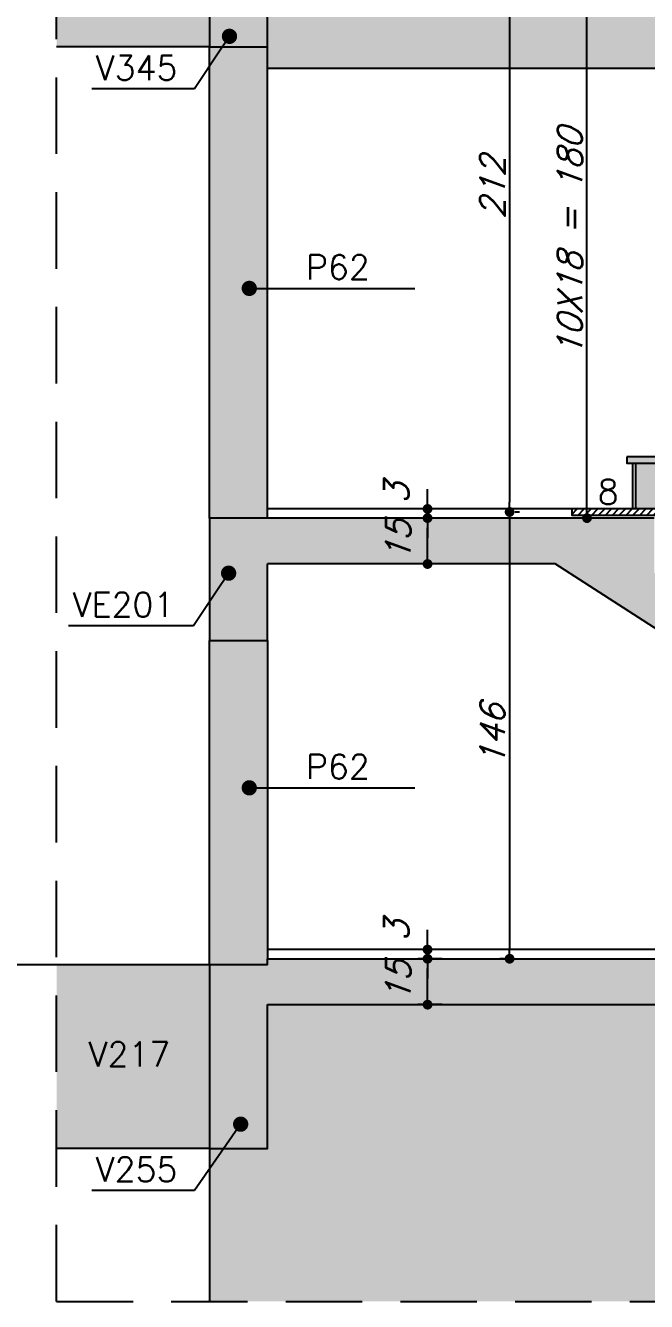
# Model space of a CAD drawing. Extents: x 0 to 6870, y 0 to 4205.
# Drawn here: x 414.8 to 618, y 1057 to 1474 of the extents above; entities that cross this region are included whole.
import ezdxf
from ezdxf import colors
from ezdxf.entities.mleader import LeaderData, LeaderLine
from ezdxf.math import Vec2, Vec3

# ---------------------------------------------------------------- set-up
doc = ezdxf.new("R2010")
doc.units = 0
doc.header["$LTSCALE"] = 50
doc.header["$MEASUREMENT"] = 0
doc.linetypes.add('DASHED', pattern=[0.75, 0.5, -0.25])
doc.layers.get('0').update_dxf_attribs({"linetype": 'CONTINUOUS'})
doc.layers.get('DEFPOINTS').update_dxf_attribs({"linetype": 'CONTINUOUS'})
for name, color, linetype in [('F-AUX-RED', 1, 'CONTINUOUS'), ('F-BOCEL CORTE', 2, 'CONTINUOUS'), ('F-BOCEL VISTA', 253, 'CONTINUOUS'), ('F-CORTE', 4, 'CONTINUOUS'), ('F-COTAS', 106, 'CONTINUOUS'), ('F-EIXOS-DET', 1, 'CONTINUOUS'), ('F-ESC CORTE', 4, 'CONTINUOUS'), ('F-ESC NUM', 2, 'CONTINUOUS'), ('F-ESC SOLIDO CORTE', 71, 'CONTINUOUS'), ('F-ESC VISTA', 2, 'CONTINUOUS'), ('F-REV_VISTA', 254, 'CONTINUOUS'), ('F-REVESTIMENTO', 1, 'CONTINUOUS'), ('F-SOLIDO', 71, 'CONTINUOUS'), ('F-TEXTO-YELLOW', 2, 'CONTINUOUS'), ('F-VISTA', 2, 'CONTINUOUS'), ('F-VISTA SÓLIDO', 254, 'CONTINUOUS'), ('F-VISTA SÓLIDO ESCADA', 253, 'CONTINUOUS')]:
    doc.layers.add(name, color=color, linetype=linetype)
doc.styles.add('5385-ARQ-PB-BAS-PLA-TER-TORRE-A-106-TXT$0$R60-75', font='romans.shx', dxfattribs={"height": 0.1125})
doc.styles.add('CP-TEXT-INCL', font='romans.shx', dxfattribs={"oblique": 20})
doc.styles.add('MCP', font='romans.shx')
doc.styles.get("Standard").update_dxf_attribs({"font": 'ROMANS.SHX'})
doc.dimstyles.new('CP-COTAS-50', dxfattribs={"dimscale": 0.64, "dimtxt": 12.5, "dimasz": 5, "dimexe": 5, "dimexo": 5, "dimgap": 2.5, "dimtad": 1, "dimdec": 1, "dimdsep": 46, "dimtxsty": 'CP-TEXT-INCL', "dimblk1": 'DOT', "dimblk2": 'DOT', "dimsah": 1, "dimcen": 9, "dimclrd": 256, "dimclre": 256, "dimclrt": 256, "dimadec": 0, "dimazin": 0, "dimtfac": 1, "dimtdec": 1, "dimtmove": 2, "dimatfit": 3, "dimldrblk": 'DOT', "dimfxl": 5, "dimtolj": 1, "dimarcsym": 0})

# ---------------------------------------------------------------- blocks, each defined once
blk = doc.blocks.new('_DOT')
at = {"color": 0, "linetype": 'ByBlock'}
blk.add_line((-0.5, 0), (-1, 0), dxfattribs=at)
at = {"color": 0, "linetype": 'ByBlock', "const_width": 0.5}
blk.add_lwpolyline([(-0.25, 0, 1), (0.25, 0, 1)], format="xyb", close=True, dxfattribs=at)
blk = doc.blocks.new('BOCEL_VISTA_EST')
at = {"layer": 'F-BOCEL VISTA'}
h = blk.add_hatch(color=254, dxfattribs=at)
h.dxf.hatch_style = 1
h.paths.add_polyline_path([(-209.57, -462.94), (-209.57, -460.94), (-239.57, -460.94), (-239.57, -462.94)])
blk.add_lwpolyline([(-239.57, -460.94), (-239.57, -462.94), (-209.57, -462.94), (-209.57, -460.94), (-239.57, -460.94)], dxfattribs=at)
blk = doc.blocks.new('*D466')
at = {"layer": 'DEFPOINTS', "color": 0, "linetype": 'Continuous', "transparency": 16777216}
for p in [(576.15, 1527), (571.75, 1315), (573.19, 1315)]:
    blk.add_point(p, dxfattribs=at)
at = {"layer": 'F-COTAS', "linetype": 'Continuous', "lineweight": -2, "transparency": 16777216}
for p, q in [((572.95, 1527), (569.99, 1527)), ((573.19, 1523.8), (573.19, 1318.2)), ((574.95, 1315), (576.39, 1315))]:
    blk.add_line(p, q, dxfattribs=at)
at = {"layer": 'F-COTAS', "linetype": 'Continuous', "lineweight": -2, "transparency": 16777216, "xscale": 3.2, "yscale": 3.2, "zscale": 3.2}
for p, rotation in [((573.19, 1527), 90), ((573.19, 1315), 270)]:
    blk.add_blockref('_DOT', p, dxfattribs=dict(at, rotation=rotation))
at = {"layer": 'F-COTAS', "linetype": 'Continuous', "transparency": 16777216, "insert": (567.59, 1421), "char_height": 8, "attachment_point": 5, "rotation": 90, "style": 'CP-TEXT-INCL'}
blk.add_mtext('\\A1;212', dxfattribs=at)
blk = doc.blocks.new('*D467')
at = {"layer": 'DEFPOINTS', "color": 0, "linetype": 'Continuous', "transparency": 16777216}
for p in [(571.75, 1315), (573.19, 1169), (575.12, 1169)]:
    blk.add_point(p, dxfattribs=at)
at = {"layer": 'F-COTAS', "linetype": 'Continuous', "lineweight": -2, "transparency": 16777216}
for p, q in [((574.95, 1315), (576.39, 1315)), ((573.19, 1311.8), (573.19, 1172.2)), ((571.92, 1169), (569.99, 1169))]:
    blk.add_line(p, q, dxfattribs=at)
at = {"layer": 'F-COTAS', "linetype": 'Continuous', "lineweight": -2, "transparency": 16777216, "xscale": 3.2, "yscale": 3.2, "zscale": 3.2}
for p, rotation in [((573.19, 1315), 90), ((573.19, 1169), 270)]:
    blk.add_blockref('_DOT', p, dxfattribs=dict(at, rotation=rotation))
at = {"layer": 'F-COTAS', "linetype": 'Continuous', "transparency": 16777216, "insert": (567.59, 1242), "char_height": 8, "attachment_point": 5, "rotation": 90, "style": 'CP-TEXT-INCL'}
blk.add_mtext('\\A1;146', dxfattribs=at)
blk = doc.blocks.new('*D485')
at = {"layer": 'DEFPOINTS', "color": 0, "linetype": 'Continuous', "transparency": 16777216}
for p in [(546.35, 1169), (554.31, 1169), (554.31, 1154)]:
    blk.add_point(p, dxfattribs=at)
at = {"layer": 'F-COTAS', "linetype": 'Continuous', "lineweight": -2, "transparency": 16777216}
for p, q in [((551.11, 1169), (543.15, 1169)), ((546.35, 1157.2), (546.35, 1165.8)), ((551.11, 1154), (543.15, 1154))]:
    blk.add_line(p, q, dxfattribs=at)
at = {"layer": 'F-COTAS', "linetype": 'Continuous', "lineweight": -2, "transparency": 16777216, "xscale": 3.2, "yscale": 3.2, "zscale": 3.2}
for p, rotation in [((546.35, 1169), 90), ((546.35, 1154), 270)]:
    blk.add_blockref('_DOT', p, dxfattribs=dict(at, rotation=rotation))
at = {"layer": 'F-COTAS', "linetype": 'Continuous', "transparency": 16777216, "insert": (536.75, 1161.5), "char_height": 8, "attachment_point": 5, "rotation": 90, "style": 'CP-TEXT-INCL'}
blk.add_mtext('\\A1;15', dxfattribs=at)
blk = doc.blocks.new('*D486')
at = {"layer": 'DEFPOINTS', "color": 0, "linetype": 'Continuous', "transparency": 16777216}
for p in [(546.35, 1172), (553.02, 1172), (553.02, 1169)]:
    blk.add_point(p, dxfattribs=at)
at = {"layer": 'F-COTAS', "linetype": 'Continuous', "lineweight": -2, "transparency": 16777216}
for p, q in [((546.35, 1175.2), (546.35, 1178.4)), ((549.82, 1172), (543.15, 1172)), ((546.35, 1169), (546.35, 1172)), ((549.82, 1169), (543.15, 1169)), ((546.35, 1165.8), (546.35, 1162.6))]:
    blk.add_line(p, q, dxfattribs=at)
at = {"layer": 'F-COTAS', "linetype": 'Continuous', "lineweight": -2, "transparency": 16777216, "xscale": 3.2, "yscale": 3.2, "zscale": 3.2}
for p, rotation in [((546.35, 1172), 270), ((546.35, 1169), 90)]:
    blk.add_blockref('_DOT', p, dxfattribs=dict(at, rotation=rotation))
at = {"layer": 'F-COTAS', "linetype": 'Continuous', "transparency": 16777216, "insert": (536.16, 1178.08), "char_height": 8, "attachment_point": 5, "rotation": 90, "style": 'CP-TEXT-INCL'}
blk.add_mtext('\\A1;3', dxfattribs=at)
blk = doc.blocks.new('*D500')
at = {"layer": 'DEFPOINTS', "color": 0, "linetype": 'Continuous', "transparency": 16777216}
for p in [(546.35, 1313), (554.31, 1313), (554.31, 1298)]:
    blk.add_point(p, dxfattribs=at)
at = {"layer": 'F-COTAS', "linetype": 'Continuous', "lineweight": -2, "transparency": 16777216}
for p, q in [((551.11, 1313), (543.15, 1313)), ((546.35, 1301.2), (546.35, 1309.8)), ((551.11, 1298), (543.15, 1298))]:
    blk.add_line(p, q, dxfattribs=at)
at = {"layer": 'F-COTAS', "linetype": 'Continuous', "lineweight": -2, "transparency": 16777216, "xscale": 3.2, "yscale": 3.2, "zscale": 3.2}
for p, rotation in [((546.35, 1313), 90), ((546.35, 1298), 270)]:
    blk.add_blockref('_DOT', p, dxfattribs=dict(at, rotation=rotation))
at = {"layer": 'F-COTAS', "linetype": 'Continuous', "transparency": 16777216, "insert": (536.75, 1305.5), "char_height": 8, "attachment_point": 5, "rotation": 90, "style": 'CP-TEXT-INCL'}
blk.add_mtext('\\A1;15', dxfattribs=at)
blk = doc.blocks.new('*D501')
at = {"layer": 'DEFPOINTS', "color": 0, "linetype": 'Continuous', "transparency": 16777216}
for p in [(546.35, 1316), (553.02, 1316), (553.02, 1313)]:
    blk.add_point(p, dxfattribs=at)
at = {"layer": 'F-COTAS', "linetype": 'Continuous', "lineweight": -2, "transparency": 16777216}
for p, q in [((546.35, 1319.2), (546.35, 1322.4)), ((549.82, 1316), (543.15, 1316)), ((546.35, 1313), (546.35, 1316)), ((549.82, 1313), (543.15, 1313)), ((546.35, 1309.8), (546.35, 1306.6))]:
    blk.add_line(p, q, dxfattribs=at)
at = {"layer": 'F-COTAS', "linetype": 'Continuous', "lineweight": -2, "transparency": 16777216, "xscale": 3.2, "yscale": 3.2, "zscale": 3.2}
for p, rotation in [((546.35, 1316), 270), ((546.35, 1313), 90)]:
    blk.add_blockref('_DOT', p, dxfattribs=dict(at, rotation=rotation))
at = {"layer": 'F-COTAS', "linetype": 'Continuous', "transparency": 16777216, "insert": (536.16, 1321.08), "char_height": 8, "attachment_point": 5, "rotation": 90, "style": 'CP-TEXT-INCL'}
blk.add_mtext('\\A1;3', dxfattribs=at)
blk = doc.blocks.new('*D597')
at = {"layer": 'DEFPOINTS', "color": 0, "transparency": 16777216}
for p in [(598.5, 1493), (844.5, 1493), (604.5, 1313)]:
    blk.add_point(p, dxfattribs=at)
at = {"layer": 'F-COTAS', "lineweight": -2, "transparency": 16777216}
for p, q in [((841.3, 1493), (595.3, 1493)), ((598.5, 1316.2), (598.5, 1489.8)), ((601.3, 1313), (595.3, 1313))]:
    blk.add_line(p, q, dxfattribs=at)
at = {"layer": 'F-COTAS', "lineweight": -2, "transparency": 16777216, "xscale": 3.2, "yscale": 3.2, "zscale": 3.2}
for p, rotation in [((598.5, 1493), 90), ((598.5, 1313), 270)]:
    blk.add_blockref('_DOT', p, dxfattribs=dict(at, rotation=rotation))
at = {"layer": 'F-COTAS', "transparency": 16777216, "insert": (592.9, 1403), "char_height": 8, "attachment_point": 5, "rotation": 90, "style": 'CP-TEXT-INCL'}
blk.add_mtext('\\A1;10X18 = 180', dxfattribs=at)
blk = doc.blocks.new('BOCEL_EST')
at = {"layer": 'F-BOCEL CORTE'}
h = blk.add_hatch(dxfattribs=at)
h.set_pattern_fill('ANSI31', color=2, scale=0.5)
h.set_pattern_definition([(45, (0, 0), (-1.122532, 1.122532), [])])
h.paths.add_polyline_path([(13.59, -262.25), (13.59, -260.25), (-16.41, -260.25), (-16.41, -262.25)])
at = {"layer": 'F-BOCEL CORTE', "color": 2}
blk.add_lwpolyline([(-16.41, -260.25), (-16.41, -262.25), (13.59, -262.25), (13.59, -260.25), (-16.41, -260.25)], dxfattribs=at)

msp = doc.modelspace()

# ---------------------------------------------------------------- hatches: boundary and pattern name
at = {"layer": 'F-ESC SOLIDO CORTE'}
h = msp.add_hatch(color=256, dxfattribs=at)
h.dxf.hatch_style = 1
h.paths.add_polyline_path([(592.5, 1313), (475, 1313), (475, 1273), (494, 1273), (494, 1298), (588.09, 1298), (788.76, 1169), (816.5, 1169), (816.5, 1187), (788.5, 1187), (788.5, 1205), (760.5, 1205), (760.5, 1223), (732.5, 1223), (732.5, 1241), (704.5, 1241), (704.5, 1259), (676.5, 1259), (676.5, 1277), (648.5, 1277), (648.5, 1295), (620.5, 1295), (620.5, 1313)])
at = {"layer": 'F-SOLIDO', "linetype": 'Continuous'}
h = msp.add_hatch(color=256, dxfattribs=at)
h.dxf.hatch_style = 1
h.paths.add_polyline_path([(475, 1467), (494, 1467), (494, 1527), (475, 1527)])
h.paths.add_polyline_path([(475, 1743), (475, 1683), (494, 1683), (494, 1743)])
h.paths.add_polyline_path([(475, 3679), (494, 3679), (494, 3739), (475, 3739)])
h.paths.add_polyline_path([(475, 3337), (494, 3337), (494, 3397), (475, 3397)])
h.paths.add_polyline_path([(475, 2995), (494, 2995), (494, 3055), (475, 3055)])
h = msp.add_hatch(color=256, dxfattribs=at)
h.dxf.hatch_style = 1
h.paths.add_polyline_path([(1219.5, 1157), (1243, 1157), (1245, 1132), (1253, 1132), (1255, 1157), (1269.5, 1157), (1269.5, 1167), (1219.5, 1167), (1219.5, 1169), (494, 1169), (494, 1167), (494, 1154), (1194.5, 1154), (1194.5, 1057), (1219.5, 1057)])
h = msp.add_hatch(color=256, dxfattribs=at)
h.dxf.hatch_style = 1
h.paths.add_polyline_path([(494, 1167), (475, 1167), (475, 1107), (494, 1107)])
at = {"layer": 'F-VISTA SÓLIDO', "linetype": 'Continuous'}
h = msp.add_hatch(color=256, dxfattribs=at)
h.dxf.hatch_style = 1
h.paths.add_polyline_path([(735.87, 1527), (494, 1527), (494, 1467), (494, 1460), (797.5, 1460), (837.5, 1460), (840.21, 1459.99), (829.14, 1467.11), (813.69, 1477)])
h.paths.add_polyline_path([(1003.5, 1527), (932, 1527), (789.5, 1527), (789.5, 1514), (819.5, 1514), (819.5, 1512), (817.5, 1512), (817.5, 1496), (847.5, 1496), (847.5, 1494), (845.5, 1494), (845.5, 1478), (984.5, 1478), (984.5, 1492.99), (1003.5, 1492.99)])
h.paths.add_polyline_path([(475, 1527), (425, 1527), (425, 1467), (475, 1467)])
h = msp.add_hatch(color=256, dxfattribs=at)
h.dxf.hatch_style = 1
h.paths.add_polyline_path([(932, 1460), (984.5, 1460), (869.73, 1460), (913, 1460), (913, 1172), (932, 1172)])
h.paths.add_polyline_path([(494, 1467), (475, 1467), (475, 1313), (494, 1313)])
h.paths.add_polyline_path([(494, 1273), (475, 1273), (475, 1167), (494, 1167), (494, 1169)])
h = msp.add_hatch(color=256, dxfattribs=at)
h.dxf.hatch_style = 1
h.paths.add_polyline_path([(932, 1107), (1194.5, 1107), (1194.5, 1154), (494, 1154), (494, 1107), (475, 1107), (475, 1057), (932, 1057)])
h.paths.add_polyline_path([(475, 1167), (425, 1167), (425, 1107), (475, 1107)])
at = {"layer": 'F-VISTA SÓLIDO ESCADA'}
h = msp.add_hatch(color=256, dxfattribs=at)
h.dxf.hatch_style = 1
h.paths.add_polyline_path([(871.28, 1459.99), (838.5, 1459.99), (838.5, 1457), (810.5, 1457), (810.5, 1439), (782.5, 1439), (782.5, 1421), (754.5, 1421), (754.5, 1403), (726.5, 1403), (726.5, 1385), (698.5, 1385), (698.5, 1367), (670.5, 1367), (670.5, 1349), (642.5, 1349), (642.5, 1331), (614.5, 1331), (614.5, 1316), (623.5, 1316), (623.5, 1314), (621.5, 1314), (621.5, 1299.87)])

# ---------------------------------------------------------------- linework, layer by layer
at = {"layer": 'F-AUX-RED', "color": 1, "linetype": 'DASHED'}
for q in [(425, 3839), (1269.5, 1057)]:
    msp.add_line((425, 1057), q, dxfattribs=at)
at = {"layer": 'F-CORTE', "linetype": 'Continuous'}
for p, q in [((494, 1169), (864.76, 1169)), ((494, 1154), (1194.5, 1154))]:
    msp.add_line(p, q, dxfattribs=at)
for points in [[(475, 1527), (475, 1467), (494, 1467), (494, 1527), (475, 1527)], [(494, 1167), (494, 1169)], [(475, 1167), (475, 1107), (494, 1107), (494, 1154)], [(494, 1167), (475, 1167)]]:
    msp.add_lwpolyline(points, dxfattribs=at)
at = {"layer": 'F-EIXOS-DET'}
msp.add_lwpolyline([(425, 1167), (315, 1167)], dxfattribs=at)
at = {"layer": 'F-ESC CORTE', "linetype": 'Continuous'}
for points in [[(592.5, 1313), (475, 1313)], [(475, 1313), (475, 1273), (494, 1273), (494, 1298)], [(620.5, 1313), (592.5, 1313)], [(588.09, 1298), (494, 1298)], [(788.76, 1169), (588.09, 1298)]]:
    msp.add_lwpolyline(points, dxfattribs=at)
at = {"layer": 'F-ESC VISTA'}
msp.add_lwpolyline([(614.5, 1316), (614.5, 1331), (642.5, 1331)], dxfattribs=at)
at = {"layer": 'F-REV_VISTA'}
msp.add_line((613.5, 1316), (613.5, 1331), dxfattribs=at)
at = {"layer": 'F-REVESTIMENTO'}
msp.add_lwpolyline([(621.5, 1316), (494, 1316)], dxfattribs=at)
at = {"layer": 'F-REVESTIMENTO', "linetype": 'Continuous'}
msp.add_lwpolyline([(784.09, 1172), (494, 1172)], dxfattribs=at)
at = {"layer": 'F-VISTA'}
for points in [[(475, 1467), (425, 1467)], [(475, 1313), (475, 1467)], [(494, 1313), (494, 1467)], [(494, 1460), (840.21, 1459.99)], [(475, 1167), (475, 1273)], [(494, 1273), (494, 1169)], [(475, 1167), (425, 1167)], [(475, 1107), (425, 1107)], [(475, 1107), (475, 1057)]]:
    msp.add_lwpolyline(points, dxfattribs=at)

# ---------------------------------------------------------------- block references
at = {"layer": 'F-BOCEL CORTE'}
msp.add_blockref('BOCEL_EST', (609.91, 1576.25), dxfattribs=at)
at = {"layer": 'F-BOCEL VISTA'}
msp.add_blockref('BOCEL_VISTA_EST', (851.07, 1793.94), dxfattribs=at)

# ---------------------------------------------------------------- texts
at = {"layer": 'F-ESC NUM', "style": '5385-ARQ-PB-BAS-PLA-TER-TORRE-A-106-TXT$0$R60-75'}
msp.add_text('8', height=8, dxfattribs=at).set_placement((601.99, 1317.57))
at = {"layer": 'F-TEXTO-YELLOW', "style": 'MCP'}
for s, p in [('V345', (437.8, 1456.15)), ('P62', (506.55, 1390.98)), ('VE201', (430.29, 1280.71)), ('P62', (506.55, 1227.77)), ('V217', (435.48, 1133.83)), ('V255', (437.8, 1096.2))]:
    msp.add_text(s, height=8, dxfattribs=at).set_placement(p)

# ---------------------------------------------------------------- dimensions: what is measured, and where the dimension line sits
at = {"layer": 'F-COTAS', "linetype": 'Continuous'}
for base, p1, p2, picture, middle in [((573.19, 1315), (576.15, 1527), (571.75, 1315), '*D466', (567.59, 1421)), ((546.35, 1313), (554.31, 1298), (554.31, 1313), '*D500', (536.75, 1305.5)), ((573.19, 1169), (571.75, 1315), (575.12, 1169), '*D467', (567.59, 1242)), ((546.35, 1169), (554.31, 1154), (554.31, 1169), '*D485', (536.75, 1161.5))]:
    dim = msp.add_linear_dim(base=base, p1=p1, p2=p2, angle=90, dimstyle='CP-COTAS-50', dxfattribs=at)
    dim.commit()
    dim.dimension.update_dxf_attribs({"geometry": picture, "text_midpoint": middle})
at = {"layer": 'F-COTAS'}
dim = msp.add_linear_dim(base=(598.5, 1493), p1=(604.5, 1313), p2=(844.5, 1493), angle=90, text='10X18 = 180', dimstyle='CP-COTAS-50', dxfattribs=at)
dim.commit()
dim.dimension.update_dxf_attribs({"geometry": '*D597', "text_midpoint": (592.9, 1403)})
at = {"layer": 'F-COTAS', "linetype": 'Continuous'}
for base, p1, p2, picture, middle in [((546.35, 1316), (553.02, 1313), (553.02, 1316), '*D501', (536.16, 1321.08)), ((546.35, 1172), (553.02, 1169), (553.02, 1172), '*D486', (536.16, 1178.08))]:
    dim = msp.add_linear_dim(base=base, p1=p1, p2=p2, angle=90, dimstyle='CP-COTAS-50', dxfattribs=at)
    dim.commit()
    dim.dimension.update_dxf_attribs({"geometry": picture, "text_midpoint": middle, "dimtype": 160})

# ---------------------------------------------------------------- leaders
at = {"layer": 'F-AUX-RED'}
ml = msp.add_multileader_mtext('Standard', dxfattribs=at)
ml.set_content('', color=256)
ml.set_leader_properties()
ml.set_arrow_properties(name='DOT')
ml.build(insert=Vec2(0, 0))
ml.multileader.update_dxf_attribs({"text_right_attachment_type": 6, "text_top_attachment_type": 0, "text_bottom_attachment_type": 0, "dogleg_length": 0.36, "arrow_head_size": 5})
ctx = ml.context
ctx.base_point, ctx.char_height, ctx.arrow_head_size, ctx.landing_gap_size, ctx.plane_origin = Vec3(436.43, 1453.33), 0.18, 5, 0.09, Vec3(481.55, 1455.44)
ctx.right_attachment, ctx.text_align_type = 6, 2
notes = []
notes.append((ctx, [(0, (1, 1, 0), (470.1, 1453.24), (-1, 0), 33.49, [(0, [(481.55, 1470.44)], 256, [])])]))
ctx.mtext.insert, ctx.mtext.alignment, ctx.mtext.flow_direction = Vec3(436.52, 1453.42), 3, 5
ml = msp.add_multileader_mtext('Standard', dxfattribs=at)
ml.set_content('', color=256)
ml.set_leader_properties()
ml.set_arrow_properties(name='DOT')
ml.build(insert=Vec2(0, 0))
ml.multileader.update_dxf_attribs({"text_right_attachment_type": 6, "text_top_attachment_type": 0, "text_bottom_attachment_type": 0, "dogleg_length": 0.36, "arrow_head_size": 5})
ctx = ml.context
ctx.base_point, ctx.char_height, ctx.arrow_head_size, ctx.landing_gap_size, ctx.plane_origin = Vec3(542.17, 1388.06), 0.18, 5, 0.09, Vec3(488.04, 1388.06)
ctx.right_attachment = 6
notes.append((ctx, [(0, (1, 1, 0), (508.68, 1388.06), (1, 0), 33.49, [(0, [(488.04, 1388.06)], 256, [])])]))
ctx.mtext.insert, ctx.mtext.flow_direction = Vec3(542.26, 1388.15), 5
ml = msp.add_multileader_mtext('Standard', dxfattribs=at)
ml.set_content('', color=256)
ml.set_leader_properties()
ml.set_arrow_properties(name='DOT')
ml.build(insert=Vec2(0, 0))
ml.multileader.update_dxf_attribs({"text_right_attachment_type": 6, "text_top_attachment_type": 0, "text_bottom_attachment_type": 0, "dogleg_length": 0.36, "arrow_head_size": 5})
ctx = ml.context
ctx.base_point, ctx.char_height, ctx.arrow_head_size, ctx.landing_gap_size, ctx.plane_origin = Vec3(428.82, 1277.89), 0.18, 5, 0.09, Vec3(481.28, 1280)
ctx.right_attachment, ctx.text_align_type = 6, 2
notes.append((ctx, [(0, (1, 1, 0), (469.83, 1277.8), (-1, 0), 40.83, [(0, [(481.28, 1295)], 256, [])])]))
ctx.mtext.insert, ctx.mtext.alignment, ctx.mtext.flow_direction = Vec3(428.91, 1277.98), 3, 5
ml = msp.add_multileader_mtext('Standard', dxfattribs=at)
ml.set_content('', color=256)
ml.set_leader_properties()
ml.set_arrow_properties(name='DOT')
ml.build(insert=Vec2(0, 0))
ml.multileader.update_dxf_attribs({"text_right_attachment_type": 6, "text_top_attachment_type": 0, "text_bottom_attachment_type": 0, "dogleg_length": 0.36, "arrow_head_size": 5})
ctx = ml.context
ctx.base_point, ctx.char_height, ctx.arrow_head_size, ctx.landing_gap_size, ctx.plane_origin = Vec3(542.17, 1224.85), 0.18, 5, 0.09, Vec3(488.04, 1224.85)
ctx.right_attachment = 6
notes.append((ctx, [(0, (1, 1, 0), (508.68, 1224.85), (1, 0), 33.49, [(0, [(488.04, 1224.85)], 256, [])])]))
ctx.mtext.insert, ctx.mtext.flow_direction = Vec3(542.26, 1224.94), 5
ml = msp.add_multileader_mtext('Standard', dxfattribs=at)
ml.set_content('', color=256)
ml.set_leader_properties()
ml.set_arrow_properties(name='DOT')
ml.build(insert=Vec2(0, 0))
ml.multileader.update_dxf_attribs({"text_right_attachment_type": 6, "text_top_attachment_type": 0, "text_bottom_attachment_type": 0, "dogleg_length": 0.36, "arrow_head_size": 5})
ctx = ml.context
ctx.base_point, ctx.char_height, ctx.arrow_head_size, ctx.landing_gap_size, ctx.plane_origin = Vec3(436.43, 1093.38), 0.18, 5, 0.09, Vec3(481.55, 1095.49)
ctx.right_attachment, ctx.text_align_type = 6, 2
notes.append((ctx, [(0, (1, 1, 0), (470.1, 1093.29), (-1, 0), 33.49, [(0, [(485.22, 1114.94)], 256, [])])]))
ctx.mtext.insert, ctx.mtext.alignment, ctx.mtext.flow_direction = Vec3(436.52, 1093.47), 3, 5
for ctx, leaders in notes:
    for number, flags, end, landing, length, lines in leaders:
        leader = LeaderData()
        leader.index, (leader.has_last_leader_line, leader.has_dogleg_vector, leader.attachment_direction) = number, flags
        leader.last_leader_point, leader.dogleg_vector, leader.dogleg_length = Vec3(end), Vec3(landing), length
        for number, points, colour, breaks in lines:
            line = LeaderLine()
            line.index, line.vertices, line.color, line.breaks = number, Vec3.list(points), colors.encode_raw_color(colour), breaks
            leader.lines.append(line)
        ctx.leaders.append(leader)

doc.saveas('drawing.dxf')
